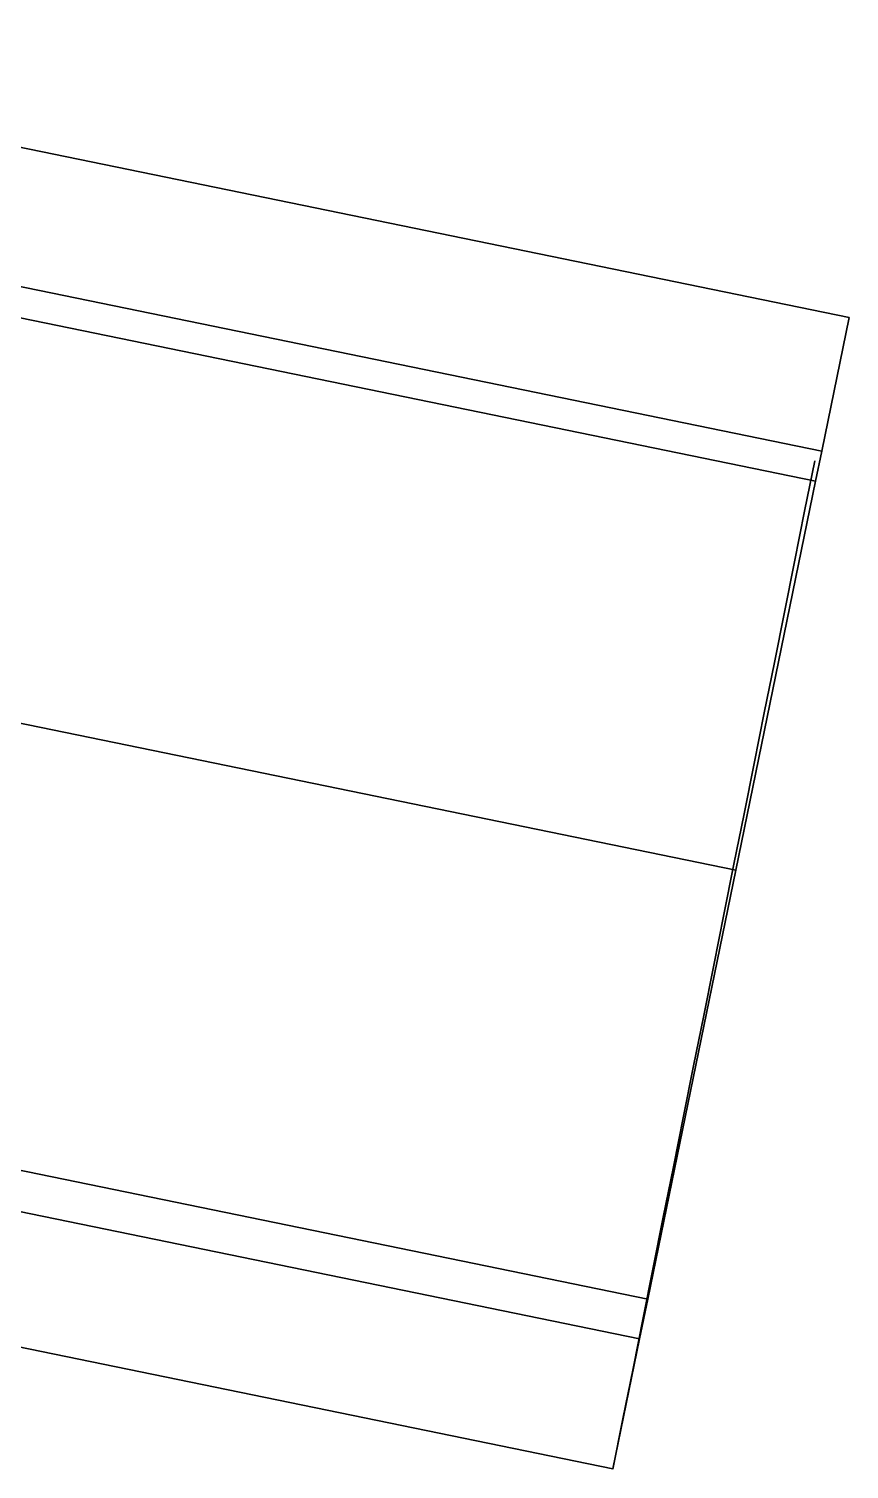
# Model space of a CAD drawing. Extents: x -0.1 to 3.43, y 1.03 to 6.74.
# Drawn here: x 1.673 to 3.434, y 3.644 to 6.736 of the extents above; entities that cross this region are included whole.
import ezdxf

# ---------------------------------------------------------------- set-up
doc = ezdxf.new("R2010")
doc.units = 0
doc.layers.add('CASSA_1', color=250, linetype='CONTINUOUS')
doc.layers.add('PLANE_1', color=250, linetype='CONTINUOUS')

msp = doc.modelspace()

# ---------------------------------------------------------------- meshes
at = {"layer": 'CASSA_1'}
mesh = msp.add_polyface(dxfattribs=at)
corners = [(-0.0886, 4.2633, -1.3605), (-0.0886, 4.2633, 2.2746), (2.9266, 3.6444, -1.3605), (2.9266, 3.6444, 2.2746), (3.434, 6.1162, -1.3605), (3.434, 6.1162, 2.2746), (0.4188, 6.7352, -1.3605), (0.4188, 6.7352, 2.2746), (-0.0886, 4.2633, 1.0277), (2.9266, 3.6444, 1.0277), (3.434, 6.1162, 1.0277), (0.4188, 6.7352, 1.0277), (-0.0886, 4.2633, -1.1558), (2.9266, 3.6444, -1.1558), (3.434, 6.1162, -1.1558), (0.4188, 6.7352, -1.1558), (0.3466, 6.3837, -1.3605), (0.3466, 6.3837, 2.2746), (3.3619, 5.7648, -1.3605), (3.3619, 5.7648, 2.2746), (0.1852, 5.5975, 0.8906), (3.3619, 5.7648, 1.0277), (0.2363, 5.8465, -0.918), (3.3619, 5.7648, -1.1558), (-0.0139, 4.6273, -1.3605), (-0.0139, 4.6273, 2.2746), (3.0013, 4.0084, -1.3605), (3.0013, 4.0084, 2.2746), (0.1475, 5.4135, 0.8906), (3.0013, 4.0084, 1.0277), (0.0963, 5.1645, -0.918), (3.0013, 4.0084, -1.1558), (-0.0886, 4.2633, 0.5984), (2.9266, 3.6444, 0.5984), (3.434, 6.1162, 0.5984), (0.4188, 6.7352, 0.5984), (0.2879, 6.0977, 0.5984), (3.3619, 5.7648, 0.5984), (0.0448, 4.9133, 0.5984), (3.0013, 4.0084, 0.5984), (-0.0886, 4.2633, -0.7499), (2.9266, 3.6444, -0.7499), (3.434, 6.1162, -0.7499), (0.4188, 6.7352, -0.7499), (0.2564, 5.9442, -0.7499), (3.3619, 5.7648, -0.7499), (0.0763, 5.0668, -0.7499), (3.0013, 4.0084, -0.7499), (0.3466, 6.3837, 0.2783), (-0.0139, 4.6273, 0.2783), (0.3466, 6.3837, -0.3803), (-0.0139, 4.6273, -0.3803), (0.3464, 6.3827, 1.0277), (-0.0137, 4.6283, 1.0277), (-0.014, 4.6271, -1.1562), (-0.0886, 4.2633, -0.982), (2.9266, 3.6444, -0.982), (3.434, 6.1162, -0.7504), (0.4189, 6.7358, -0.7504), (0.4188, 6.7352, -0.7504), (0.3468, 6.3847, -0.982), (3.3619, 5.7648, -0.982), (-0.014, 4.627, -0.982), (3.0013, 4.0084, -0.982), (3.375, 5.8289, -1.3605), (3.375, 5.8289, 2.2746), (0.3598, 6.4479, -1.3605), (0.3598, 6.4479, 2.2746), (3.375, 5.8289, 1.0277), (0.3598, 6.4479, 0.9931), (0.3598, 6.4479, 1.0277), (3.375, 5.8289, -1.1558), (0.3598, 6.4479, -0.8047), (3.375, 5.8289, 0.5984), (0.3598, 6.4479, 0.5984), (3.375, 5.8289, -0.7499), (0.3598, 6.4479, -0.7499), (3.375, 5.8289, -0.9397), (0.3598, 6.4479, -0.9404), (-0.0314, 4.5423, -1.3605), (-0.0314, 4.5423, 2.2746), (2.9839, 3.9233, -1.3605), (2.9839, 3.9233, 2.2746), (-0.0314, 4.5423, 0.9945), (-0.0314, 4.5423, 1.0277), (2.9839, 3.9233, 1.0277), (-0.0314, 4.5423, -1.1561), (2.9839, 3.9233, -1.1558), (-0.0314, 4.5423, 0.5984), (2.9839, 3.9233, 0.5984), (-0.0314, 4.5423, -0.7499), (2.9839, 3.9233, -0.7499), (-0.0314, 4.5423, -1.1156), (2.9839, 3.9233, -0.982), (0.1752, 5.5484, -1.3605), (0.1752, 5.5484, 2.2746), (3.1904, 4.9295, -1.3605), (3.1904, 4.9295, 2.2746), (0.1752, 5.5484, 0.8906), (3.1904, 4.9295, 1.0277), (0.1752, 5.5484, -0.918), (3.1904, 4.9295, -1.1558), (3.1904, 4.9295, 0.5984), (3.1904, 4.9295, -0.7499), (0.1752, 5.5484, 1.0277), (0.1752, 5.5484, -0.982), (3.1904, 4.9295, -0.982)]
mesh.append_faces([[corners[k] for k in face] for face in [(0, 12, 13, 2), (71, 14, 4, 64), (4, 14, 15, 6), (8, 83, 84, 84), (1, 80, 82, 3), (66, 16, 18, 64), (8, 1, 3, 9), (19, 65, 68, 21), (10, 5, 7, 11), (35, 11, 69, 74), (55, 40, 41, 56), (68, 10, 34, 73), (34, 10, 11, 35), (58, 72, 78, 78), (18, 96, 101, 23), (69, 11, 70, 70), (67, 7, 5, 65), (24, 79, 81, 26), (85, 9, 3, 82), (83, 28, 53, 84), (99, 21, 37, 102), (62, 24, 94, 105), (28, 98, 104, 53), (95, 17, 19, 97), (26, 81, 87, 31), (26, 96, 94, 24), (97, 19, 21, 99), (83, 8, 32, 88), (33, 9, 85, 89), (30, 54, 62, 62), (76, 43, 35, 74), (32, 8, 9, 33), (75, 45, 37, 73), (35, 43, 42, 34), (80, 25, 27, 82), (64, 18, 23, 71), (32, 40, 90, 88), (93, 56, 41, 91), (40, 32, 33, 41), (64, 4, 6, 66), (58, 15, 59, 59), (71, 23, 61, 77), (59, 15, 14, 57), (61, 23, 101, 106), (86, 54, 92, 92), (53, 25, 80, 84), (67, 17, 52, 70), (52, 17, 95, 104), (56, 13, 12, 55), (60, 16, 66, 78), (65, 5, 10, 68), (60, 22, 100, 105), (79, 0, 2, 81), (86, 12, 0, 79), (87, 13, 56, 93), (76, 44, 22, 72), (69, 20, 36, 74), (75, 42, 57, 77), (57, 42, 43, 59), (63, 47, 103, 106), (82, 27, 29, 85), (90, 40, 55, 92), (73, 37, 21, 68), (72, 22, 60, 78), (70, 52, 20, 69), (65, 19, 17, 67), (73, 34, 42, 75), (77, 57, 14, 71), (70, 11, 7, 67), (77, 61, 45, 75), (74, 36, 48, 48), (74, 48, 50, 76), (50, 44, 76, 76), (66, 6, 15, 15), (78, 66, 15, 58), (72, 59, 76, 76), (59, 43, 76, 76), (72, 58, 59, 59), (81, 2, 13, 87), (88, 38, 28, 83), (85, 29, 39, 89), (91, 47, 63, 93), (92, 55, 12, 86), (80, 1, 8, 84), (93, 63, 31, 87), (49, 38, 88, 88), (90, 46, 51, 51), (88, 90, 51, 49), (24, 62, 54, 54), (79, 24, 54, 86), (54, 30, 46, 90), (92, 54, 90, 90), (96, 26, 31, 101), (102, 39, 29, 99), (94, 16, 60, 105), (98, 20, 52, 104), (97, 27, 25, 95), (96, 18, 16, 94), (99, 29, 27, 97), (101, 31, 63, 106), (95, 25, 53, 104), (100, 30, 62, 105), (103, 45, 61, 106)]])
at = {"layer": 'PLANE_1'}
mesh = msp.add_polyface(dxfattribs=at)
corners = [(3.2949, 5.4836), (3.3166, 5.5918), (3.3166, 5.5918, -0.0938), (3.2949, 5.4836, -0.0938), (3.3166, 5.5918, -0.1876), (3.2949, 5.4836, -0.1876), (3.3166, 5.5918, -0.2814), (3.2949, 5.4836, -0.2814), (3.3166, 5.5918, -0.3752), (3.2949, 5.4836, -0.3752), (3.3166, 5.5918, -0.469), (3.2949, 5.4836, -0.469), (3.3166, 5.5918, -0.5628), (3.2949, 5.4836, -0.5628), (3.3166, 5.5918, -0.6566), (3.2949, 5.4836, -0.6566), (3.3166, 5.5918, -0.7505), (3.2949, 5.4836, -0.7505), (3.3166, 5.5918, -0.8443), (3.2949, 5.4836, -0.8443), (3.3166, 5.5918, -0.9381), (3.2949, 5.4836, -0.9381), (3.3166, 5.5918, 0.9381), (3.3383, 5.7001, 0.9381), (3.3383, 5.7001, 0.8443), (3.3166, 5.5918, 0.8443), (3.3383, 5.7001, 0.7505), (3.3166, 5.5918, 0.7505), (3.3383, 5.7001, 0.6566), (3.3166, 5.5918, 0.6566), (3.3383, 5.7001, 0.5628), (3.3166, 5.5918, 0.5628), (3.3383, 5.7001, 0.469), (3.3166, 5.5918, 0.469), (3.3383, 5.7001, 0.3752), (3.3166, 5.5918, 0.3752), (3.3383, 5.7001, 0.2814), (3.3166, 5.5918, 0.2814), (3.3383, 5.7001, 0.1876), (3.3166, 5.5918, 0.1876), (3.3383, 5.7001, 0.0938), (3.3166, 5.5918, 0.0938), (3.3383, 5.7001), (3.3383, 5.7001, -0.0938), (3.3383, 5.7001, -0.1876), (3.3383, 5.7001, -0.2814), (3.3383, 5.7001, -0.3752), (3.3383, 5.7001, -0.469), (3.3383, 5.7001, -0.5628), (3.3383, 5.7001, -0.6566), (3.3383, 5.7001, -0.7505), (3.3383, 5.7001, -0.8443), (3.3383, 5.7001, -0.9381), (3.3599, 5.8083, 0.9381), (3.3599, 5.8083, 0.8443), (3.3599, 5.8083, 0.7505), (3.3599, 5.8083, 0.6566), (3.3599, 5.8083, 0.5628), (3.3599, 5.8083, 0.469), (3.3599, 5.8083, 0.3752), (3.3599, 5.8083, 0.2814), (3.3599, 5.8083, 0.1876), (3.3599, 5.8083, 0.0938), (3.3599, 5.8083), (3.3599, 5.8083, -0.0938), (3.3599, 5.8083, -0.1876), (3.3599, 5.8083, -0.2814), (3.3599, 5.8083, -0.3752), (3.3599, 5.8083, -0.469), (3.3599, 5.8083, -0.5628), (3.3599, 5.8083, -0.6566), (3.3599, 5.8083, -0.7505), (3.3599, 5.8083, -0.8443), (3.3599, 5.8083, -0.9381)]
mesh.append_faces([[corners[k] for k in face] for face in [(0, 1, 2, 3), (3, 2, 4, 5), (5, 4, 6, 7), (7, 6, 8, 9), (9, 8, 10, 11), (11, 10, 12, 13), (13, 12, 14, 15), (15, 14, 16, 17), (17, 16, 18, 19), (19, 18, 20, 21), (22, 23, 24, 25), (25, 24, 26, 27), (27, 26, 28, 29), (29, 28, 30, 31), (31, 30, 32, 33), (33, 32, 34, 35), (35, 34, 36, 37), (37, 36, 38, 39), (39, 38, 40, 41), (41, 40, 42, 1), (1, 42, 43, 2), (2, 43, 44, 4), (4, 44, 45, 6), (6, 45, 46, 8), (8, 46, 47, 10), (10, 47, 48, 12), (12, 48, 49, 14), (14, 49, 50, 16), (16, 50, 51, 18), (18, 51, 52, 20), (23, 53, 54, 24), (24, 54, 55, 26), (26, 55, 56, 28), (28, 56, 57, 30), (30, 57, 58, 32), (32, 58, 59, 34), (34, 59, 60, 36), (36, 60, 61, 38), (38, 61, 62, 40), (40, 62, 63, 42), (42, 63, 64, 43), (43, 64, 65, 44), (44, 65, 66, 45), (45, 66, 67, 46), (46, 67, 68, 47), (47, 68, 69, 48), (48, 69, 70, 49), (49, 70, 71, 50), (50, 71, 72, 51), (51, 72, 73, 52)]])
mesh = msp.add_polyface(dxfattribs=at)
corners = [(3.2516, 5.2671, 0.9381), (3.2733, 5.3753, 0.9381), (3.2733, 5.3753, 0.8443), (3.2516, 5.2671, 0.8443), (3.2733, 5.3753, 0.7505), (3.2516, 5.2671, 0.7505), (3.2733, 5.3753, 0.6566), (3.2516, 5.2671, 0.6566), (3.2733, 5.3753, 0.5628), (3.2516, 5.2671, 0.5628), (3.2733, 5.3753, 0.469), (3.2516, 5.2671, 0.469), (3.2733, 5.3753, 0.3752), (3.2516, 5.2671, 0.3752), (3.2733, 5.3753, 0.2814), (3.2516, 5.2671, 0.2814), (3.2733, 5.3753, 0.1876), (3.2516, 5.2671, 0.1876), (3.2733, 5.3753, 0.0938), (3.2516, 5.2671, 0.0938), (3.2733, 5.3753), (3.2516, 5.2671), (3.2733, 5.3753, -0.0938), (3.2516, 5.2671, -0.0938), (3.2733, 5.3753, -0.1876), (3.2516, 5.2671, -0.1876), (3.2733, 5.3753, -0.2814), (3.2516, 5.2671, -0.2814), (3.2733, 5.3753, -0.3752), (3.2516, 5.2671, -0.3752), (3.2733, 5.3753, -0.469), (3.2516, 5.2671, -0.469), (3.2733, 5.3753, -0.5628), (3.2516, 5.2671, -0.5628), (3.2733, 5.3753, -0.6566), (3.2516, 5.2671, -0.6566), (3.2733, 5.3753, -0.7505), (3.2516, 5.2671, -0.7505), (3.2733, 5.3753, -0.8443), (3.2516, 5.2671, -0.8443), (3.2733, 5.3753, -0.9381), (3.2516, 5.2671, -0.9381), (3.2949, 5.4836, 0.9381), (3.2949, 5.4836, 0.8443), (3.2949, 5.4836, 0.7505), (3.2949, 5.4836, 0.6566), (3.2949, 5.4836, 0.5628), (3.2949, 5.4836, 0.469), (3.2949, 5.4836, 0.3752), (3.2949, 5.4836, 0.2814), (3.2949, 5.4836, 0.1876), (3.2949, 5.4836, 0.0938), (3.2949, 5.4836), (3.2949, 5.4836, -0.0938), (3.2949, 5.4836, -0.1876), (3.2949, 5.4836, -0.2814), (3.2949, 5.4836, -0.3752), (3.2949, 5.4836, -0.469), (3.2949, 5.4836, -0.5628), (3.2949, 5.4836, -0.6566), (3.2949, 5.4836, -0.7505), (3.2949, 5.4836, -0.8443), (3.2949, 5.4836, -0.9381), (3.3166, 5.5918, 0.9381), (3.3166, 5.5918, 0.8443), (3.3166, 5.5918, 0.7505), (3.3166, 5.5918, 0.6566), (3.3166, 5.5918, 0.5628), (3.3166, 5.5918, 0.469), (3.3166, 5.5918, 0.3752), (3.3166, 5.5918, 0.2814), (3.3166, 5.5918, 0.1876), (3.3166, 5.5918, 0.0938), (3.3166, 5.5918)]
mesh.append_faces([[corners[k] for k in face] for face in [(0, 1, 2, 3), (3, 2, 4, 5), (5, 4, 6, 7), (7, 6, 8, 9), (9, 8, 10, 11), (11, 10, 12, 13), (13, 12, 14, 15), (15, 14, 16, 17), (17, 16, 18, 19), (19, 18, 20, 21), (21, 20, 22, 23), (23, 22, 24, 25), (25, 24, 26, 27), (27, 26, 28, 29), (29, 28, 30, 31), (31, 30, 32, 33), (33, 32, 34, 35), (35, 34, 36, 37), (37, 36, 38, 39), (39, 38, 40, 41), (1, 42, 43, 2), (2, 43, 44, 4), (4, 44, 45, 6), (6, 45, 46, 8), (8, 46, 47, 10), (10, 47, 48, 12), (12, 48, 49, 14), (14, 49, 50, 16), (16, 50, 51, 18), (18, 51, 52, 20), (20, 52, 53, 22), (22, 53, 54, 24), (24, 54, 55, 26), (26, 55, 56, 28), (28, 56, 57, 30), (30, 57, 58, 32), (32, 58, 59, 34), (34, 59, 60, 36), (36, 60, 61, 38), (38, 61, 62, 40), (42, 63, 64, 43), (43, 64, 65, 44), (44, 65, 66, 45), (45, 66, 67, 46), (46, 67, 68, 47), (47, 68, 69, 48), (48, 69, 70, 49), (49, 70, 71, 50), (50, 71, 72, 51), (51, 72, 73, 52)]])
mesh = msp.add_polyface(dxfattribs=at)
corners = [(3.1866, 4.9424), (3.2083, 5.0506), (3.2083, 5.0506, -0.0938), (3.1866, 4.9424, -0.0938), (3.2083, 5.0506, -0.1876), (3.1866, 4.9424, -0.1876), (3.2083, 5.0506, -0.2814), (3.1866, 4.9424, -0.2814), (3.2083, 5.0506, -0.3752), (3.1866, 4.9424, -0.3752), (3.2083, 5.0506, -0.469), (3.1866, 4.9424, -0.469), (3.2083, 5.0506, -0.5628), (3.1866, 4.9424, -0.5628), (3.2083, 5.0506, -0.6566), (3.1866, 4.9424, -0.6566), (3.2083, 5.0506, -0.7505), (3.1866, 4.9424, -0.7505), (3.2083, 5.0506, -0.8443), (3.1866, 4.9424, -0.8443), (3.2083, 5.0506, -0.9381), (3.1866, 4.9424, -0.9381), (3.2083, 5.0506, 0.9381), (3.2299, 5.1589, 0.9381), (3.2299, 5.1589, 0.8443), (3.2083, 5.0506, 0.8443), (3.2299, 5.1589, 0.7505), (3.2083, 5.0506, 0.7505), (3.2299, 5.1589, 0.6566), (3.2083, 5.0506, 0.6566), (3.2299, 5.1589, 0.5628), (3.2083, 5.0506, 0.5628), (3.2299, 5.1589, 0.469), (3.2083, 5.0506, 0.469), (3.2299, 5.1589, 0.3752), (3.2083, 5.0506, 0.3752), (3.2299, 5.1589, 0.2814), (3.2083, 5.0506, 0.2814), (3.2299, 5.1589, 0.1876), (3.2083, 5.0506, 0.1876), (3.2299, 5.1589, 0.0938), (3.2083, 5.0506, 0.0938), (3.2299, 5.1589), (3.2299, 5.1589, -0.0938), (3.2299, 5.1589, -0.1876), (3.2299, 5.1589, -0.2814), (3.2299, 5.1589, -0.3752), (3.2299, 5.1589, -0.469), (3.2299, 5.1589, -0.5628), (3.2299, 5.1589, -0.6566), (3.2299, 5.1589, -0.7505), (3.2299, 5.1589, -0.8443), (3.2299, 5.1589, -0.9381), (3.2516, 5.2671, 0.9381), (3.2516, 5.2671, 0.8443), (3.2516, 5.2671, 0.7505), (3.2516, 5.2671, 0.6566), (3.2516, 5.2671, 0.5628), (3.2516, 5.2671, 0.469), (3.2516, 5.2671, 0.3752), (3.2516, 5.2671, 0.2814), (3.2516, 5.2671, 0.1876), (3.2516, 5.2671, 0.0938), (3.2516, 5.2671), (3.2516, 5.2671, -0.0938), (3.2516, 5.2671, -0.1876), (3.2516, 5.2671, -0.2814), (3.2516, 5.2671, -0.3752), (3.2516, 5.2671, -0.469), (3.2516, 5.2671, -0.5628), (3.2516, 5.2671, -0.6566), (3.2516, 5.2671, -0.7505), (3.2516, 5.2671, -0.8443), (3.2516, 5.2671, -0.9381)]
mesh.append_faces([[corners[k] for k in face] for face in [(0, 1, 2, 3), (3, 2, 4, 5), (5, 4, 6, 7), (7, 6, 8, 9), (9, 8, 10, 11), (11, 10, 12, 13), (13, 12, 14, 15), (15, 14, 16, 17), (17, 16, 18, 19), (19, 18, 20, 21), (22, 23, 24, 25), (25, 24, 26, 27), (27, 26, 28, 29), (29, 28, 30, 31), (31, 30, 32, 33), (33, 32, 34, 35), (35, 34, 36, 37), (37, 36, 38, 39), (39, 38, 40, 41), (41, 40, 42, 1), (1, 42, 43, 2), (2, 43, 44, 4), (4, 44, 45, 6), (6, 45, 46, 8), (8, 46, 47, 10), (10, 47, 48, 12), (12, 48, 49, 14), (14, 49, 50, 16), (16, 50, 51, 18), (18, 51, 52, 20), (23, 53, 54, 24), (24, 54, 55, 26), (26, 55, 56, 28), (28, 56, 57, 30), (30, 57, 58, 32), (32, 58, 59, 34), (34, 59, 60, 36), (36, 60, 61, 38), (38, 61, 62, 40), (40, 62, 63, 42), (42, 63, 64, 43), (43, 64, 65, 44), (44, 65, 66, 45), (45, 66, 67, 46), (46, 67, 68, 47), (47, 68, 69, 48), (48, 69, 70, 49), (49, 70, 71, 50), (50, 71, 72, 51), (51, 72, 73, 52)]])
mesh = msp.add_polyface(dxfattribs=at)
corners = [(3.1432, 4.7259, 0.9381), (3.1649, 4.8342, 0.9381), (3.1649, 4.8342, 0.8443), (3.1432, 4.7259, 0.8443), (3.1649, 4.8342, 0.7505), (3.1432, 4.7259, 0.7505), (3.1649, 4.8342, 0.6566), (3.1432, 4.7259, 0.6566), (3.1649, 4.8342, 0.5628), (3.1432, 4.7259, 0.5628), (3.1649, 4.8342, 0.469), (3.1432, 4.7259, 0.469), (3.1649, 4.8342, 0.3752), (3.1432, 4.7259, 0.3752), (3.1649, 4.8342, 0.2814), (3.1432, 4.7259, 0.2814), (3.1649, 4.8342, 0.1876), (3.1432, 4.7259, 0.1876), (3.1649, 4.8342, 0.0938), (3.1432, 4.7259, 0.0938), (3.1649, 4.8342), (3.1432, 4.7259), (3.1649, 4.8342, -0.0938), (3.1432, 4.7259, -0.0938), (3.1649, 4.8342, -0.1876), (3.1432, 4.7259, -0.1876), (3.1649, 4.8342, -0.2814), (3.1432, 4.7259, -0.2814), (3.1649, 4.8342, -0.3752), (3.1432, 4.7259, -0.3752), (3.1649, 4.8342, -0.469), (3.1432, 4.7259, -0.469), (3.1649, 4.8342, -0.5628), (3.1432, 4.7259, -0.5628), (3.1649, 4.8342, -0.6566), (3.1432, 4.7259, -0.6566), (3.1649, 4.8342, -0.7505), (3.1432, 4.7259, -0.7505), (3.1649, 4.8342, -0.8443), (3.1432, 4.7259, -0.8443), (3.1649, 4.8342, -0.9381), (3.1432, 4.7259, -0.9381), (3.1866, 4.9424, 0.9381), (3.1866, 4.9424, 0.8443), (3.1866, 4.9424, 0.7505), (3.1866, 4.9424, 0.6566), (3.1866, 4.9424, 0.5628), (3.1866, 4.9424, 0.469), (3.1866, 4.9424, 0.3752), (3.1866, 4.9424, 0.2814), (3.1866, 4.9424, 0.1876), (3.1866, 4.9424, 0.0938), (3.1866, 4.9424), (3.1866, 4.9424, -0.0938), (3.1866, 4.9424, -0.1876), (3.1866, 4.9424, -0.2814), (3.1866, 4.9424, -0.3752), (3.1866, 4.9424, -0.469), (3.1866, 4.9424, -0.5628), (3.1866, 4.9424, -0.6566), (3.1866, 4.9424, -0.7505), (3.1866, 4.9424, -0.8443), (3.1866, 4.9424, -0.9381), (3.2083, 5.0506, 0.9381), (3.2083, 5.0506, 0.8443), (3.2083, 5.0506, 0.7505), (3.2083, 5.0506, 0.6566), (3.2083, 5.0506, 0.5628), (3.2083, 5.0506, 0.469), (3.2083, 5.0506, 0.3752), (3.2083, 5.0506, 0.2814), (3.2083, 5.0506, 0.1876), (3.2083, 5.0506, 0.0938), (3.2083, 5.0506)]
mesh.append_faces([[corners[k] for k in face] for face in [(0, 1, 2, 3), (3, 2, 4, 5), (5, 4, 6, 7), (7, 6, 8, 9), (9, 8, 10, 11), (11, 10, 12, 13), (13, 12, 14, 15), (15, 14, 16, 17), (17, 16, 18, 19), (19, 18, 20, 21), (21, 20, 22, 23), (23, 22, 24, 25), (25, 24, 26, 27), (27, 26, 28, 29), (29, 28, 30, 31), (31, 30, 32, 33), (33, 32, 34, 35), (35, 34, 36, 37), (37, 36, 38, 39), (39, 38, 40, 41), (1, 42, 43, 2), (2, 43, 44, 4), (4, 44, 45, 6), (6, 45, 46, 8), (8, 46, 47, 10), (10, 47, 48, 12), (12, 48, 49, 14), (14, 49, 50, 16), (16, 50, 51, 18), (18, 51, 52, 20), (20, 52, 53, 22), (22, 53, 54, 24), (24, 54, 55, 26), (26, 55, 56, 28), (28, 56, 57, 30), (30, 57, 58, 32), (32, 58, 59, 34), (34, 59, 60, 36), (36, 60, 61, 38), (38, 61, 62, 40), (42, 63, 64, 43), (43, 64, 65, 44), (44, 65, 66, 45), (45, 66, 67, 46), (46, 67, 68, 47), (47, 68, 69, 48), (48, 69, 70, 49), (49, 70, 71, 50), (50, 71, 72, 51), (51, 72, 73, 52)]])
mesh = msp.add_polyface(dxfattribs=at)
corners = [(3.0782, 4.4012), (3.0999, 4.5095), (3.0999, 4.5095, -0.0938), (3.0782, 4.4012, -0.0938), (3.0999, 4.5095, -0.1876), (3.0782, 4.4012, -0.1876), (3.0999, 4.5095, -0.2814), (3.0782, 4.4012, -0.2814), (3.0999, 4.5095, -0.3752), (3.0782, 4.4012, -0.3752), (3.0999, 4.5095, -0.469), (3.0782, 4.4012, -0.469), (3.0999, 4.5095, -0.5628), (3.0782, 4.4012, -0.5628), (3.0999, 4.5095, -0.6566), (3.0782, 4.4012, -0.6566), (3.0999, 4.5095, -0.7505), (3.0782, 4.4012, -0.7505), (3.0999, 4.5095, -0.8443), (3.0782, 4.4012, -0.8443), (3.0999, 4.5095, -0.9381), (3.0782, 4.4012, -0.9381), (3.0999, 4.5095, 0.9381), (3.1216, 4.6177, 0.9381), (3.1216, 4.6177, 0.8443), (3.0999, 4.5095, 0.8443), (3.1216, 4.6177, 0.7505), (3.0999, 4.5095, 0.7505), (3.1216, 4.6177, 0.6566), (3.0999, 4.5095, 0.6566), (3.1216, 4.6177, 0.5628), (3.0999, 4.5095, 0.5628), (3.1216, 4.6177, 0.469), (3.0999, 4.5095, 0.469), (3.1216, 4.6177, 0.3752), (3.0999, 4.5095, 0.3752), (3.1216, 4.6177, 0.2814), (3.0999, 4.5095, 0.2814), (3.1216, 4.6177, 0.1876), (3.0999, 4.5095, 0.1876), (3.1216, 4.6177, 0.0938), (3.0999, 4.5095, 0.0938), (3.1216, 4.6177), (3.1216, 4.6177, -0.0938), (3.1216, 4.6177, -0.1876), (3.1216, 4.6177, -0.2814), (3.1216, 4.6177, -0.3752), (3.1216, 4.6177, -0.469), (3.1216, 4.6177, -0.5628), (3.1216, 4.6177, -0.6566), (3.1216, 4.6177, -0.7505), (3.1216, 4.6177, -0.8443), (3.1216, 4.6177, -0.9381), (3.1432, 4.7259, 0.9381), (3.1432, 4.7259, 0.8443), (3.1432, 4.7259, 0.7505), (3.1432, 4.7259, 0.6566), (3.1432, 4.7259, 0.5628), (3.1432, 4.7259, 0.469), (3.1432, 4.7259, 0.3752), (3.1432, 4.7259, 0.2814), (3.1432, 4.7259, 0.1876), (3.1432, 4.7259, 0.0938), (3.1432, 4.7259), (3.1432, 4.7259, -0.0938), (3.1432, 4.7259, -0.1876), (3.1432, 4.7259, -0.2814), (3.1432, 4.7259, -0.3752), (3.1432, 4.7259, -0.469), (3.1432, 4.7259, -0.5628), (3.1432, 4.7259, -0.6566), (3.1432, 4.7259, -0.7505), (3.1432, 4.7259, -0.8443), (3.1432, 4.7259, -0.9381)]
mesh.append_faces([[corners[k] for k in face] for face in [(0, 1, 2, 3), (3, 2, 4, 5), (5, 4, 6, 7), (7, 6, 8, 9), (9, 8, 10, 11), (11, 10, 12, 13), (13, 12, 14, 15), (15, 14, 16, 17), (17, 16, 18, 19), (19, 18, 20, 21), (22, 23, 24, 25), (25, 24, 26, 27), (27, 26, 28, 29), (29, 28, 30, 31), (31, 30, 32, 33), (33, 32, 34, 35), (35, 34, 36, 37), (37, 36, 38, 39), (39, 38, 40, 41), (41, 40, 42, 1), (1, 42, 43, 2), (2, 43, 44, 4), (4, 44, 45, 6), (6, 45, 46, 8), (8, 46, 47, 10), (10, 47, 48, 12), (12, 48, 49, 14), (14, 49, 50, 16), (16, 50, 51, 18), (18, 51, 52, 20), (23, 53, 54, 24), (24, 54, 55, 26), (26, 55, 56, 28), (28, 56, 57, 30), (30, 57, 58, 32), (32, 58, 59, 34), (34, 59, 60, 36), (36, 60, 61, 38), (38, 61, 62, 40), (40, 62, 63, 42), (42, 63, 64, 43), (43, 64, 65, 44), (44, 65, 66, 45), (45, 66, 67, 46), (46, 67, 68, 47), (47, 68, 69, 48), (48, 69, 70, 49), (49, 70, 71, 50), (50, 71, 72, 51), (51, 72, 73, 52)]])
mesh = msp.add_polyface(dxfattribs=at)
corners = [(3.0349, 4.1847, 0.9381), (3.0566, 4.293, 0.9381), (3.0566, 4.293, 0.8443), (3.0349, 4.1847, 0.8443), (3.0566, 4.293, 0.7505), (3.0349, 4.1847, 0.7505), (3.0566, 4.293, 0.6566), (3.0349, 4.1847, 0.6566), (3.0566, 4.293, 0.5628), (3.0349, 4.1847, 0.5628), (3.0566, 4.293, 0.469), (3.0349, 4.1847, 0.469), (3.0566, 4.293, 0.3752), (3.0349, 4.1847, 0.3752), (3.0566, 4.293, 0.2814), (3.0349, 4.1847, 0.2814), (3.0566, 4.293, 0.1876), (3.0349, 4.1847, 0.1876), (3.0566, 4.293, 0.0938), (3.0349, 4.1847, 0.0938), (3.0566, 4.293), (3.0349, 4.1847), (3.0566, 4.293, -0.0938), (3.0349, 4.1847, -0.0938), (3.0566, 4.293, -0.1876), (3.0349, 4.1847, -0.1876), (3.0566, 4.293, -0.2814), (3.0349, 4.1847, -0.2814), (3.0566, 4.293, -0.3752), (3.0349, 4.1847, -0.3752), (3.0566, 4.293, -0.469), (3.0349, 4.1847, -0.469), (3.0566, 4.293, -0.5628), (3.0349, 4.1847, -0.5628), (3.0566, 4.293, -0.6566), (3.0349, 4.1847, -0.6566), (3.0566, 4.293, -0.7505), (3.0349, 4.1847, -0.7505), (3.0566, 4.293, -0.8443), (3.0349, 4.1847, -0.8443), (3.0566, 4.293, -0.9381), (3.0349, 4.1847, -0.9381), (3.0782, 4.4012, 0.9381), (3.0782, 4.4012, 0.8443), (3.0782, 4.4012, 0.7505), (3.0782, 4.4012, 0.6566), (3.0782, 4.4012, 0.5628), (3.0782, 4.4012, 0.469), (3.0782, 4.4012, 0.3752), (3.0782, 4.4012, 0.2814), (3.0782, 4.4012, 0.1876), (3.0782, 4.4012, 0.0938), (3.0782, 4.4012), (3.0782, 4.4012, -0.0938), (3.0782, 4.4012, -0.1876), (3.0782, 4.4012, -0.2814), (3.0782, 4.4012, -0.3752), (3.0782, 4.4012, -0.469), (3.0782, 4.4012, -0.5628), (3.0782, 4.4012, -0.6566), (3.0782, 4.4012, -0.7505), (3.0782, 4.4012, -0.8443), (3.0782, 4.4012, -0.9381), (3.0999, 4.5095, 0.9381), (3.0999, 4.5095, 0.8443), (3.0999, 4.5095, 0.7505), (3.0999, 4.5095, 0.6566), (3.0999, 4.5095, 0.5628), (3.0999, 4.5095, 0.469), (3.0999, 4.5095, 0.3752), (3.0999, 4.5095, 0.2814), (3.0999, 4.5095, 0.1876), (3.0999, 4.5095, 0.0938), (3.0999, 4.5095)]
mesh.append_faces([[corners[k] for k in face] for face in [(0, 1, 2, 3), (3, 2, 4, 5), (5, 4, 6, 7), (7, 6, 8, 9), (9, 8, 10, 11), (11, 10, 12, 13), (13, 12, 14, 15), (15, 14, 16, 17), (17, 16, 18, 19), (19, 18, 20, 21), (21, 20, 22, 23), (23, 22, 24, 25), (25, 24, 26, 27), (27, 26, 28, 29), (29, 28, 30, 31), (31, 30, 32, 33), (33, 32, 34, 35), (35, 34, 36, 37), (37, 36, 38, 39), (39, 38, 40, 41), (1, 42, 43, 2), (2, 43, 44, 4), (4, 44, 45, 6), (6, 45, 46, 8), (8, 46, 47, 10), (10, 47, 48, 12), (12, 48, 49, 14), (14, 49, 50, 16), (16, 50, 51, 18), (18, 51, 52, 20), (20, 52, 53, 22), (22, 53, 54, 24), (24, 54, 55, 26), (26, 55, 56, 28), (28, 56, 57, 30), (30, 57, 58, 32), (32, 58, 59, 34), (34, 59, 60, 36), (36, 60, 61, 38), (38, 61, 62, 40), (42, 63, 64, 43), (43, 64, 65, 44), (44, 65, 66, 45), (45, 66, 67, 46), (46, 67, 68, 47), (47, 68, 69, 48), (48, 69, 70, 49), (49, 70, 71, 50), (50, 71, 72, 51), (51, 72, 73, 52)]])
mesh = msp.add_polyface(dxfattribs=at)
corners = [(2.9699, 3.86), (2.9915, 3.9683), (2.9915, 3.9683, -0.0938), (2.9699, 3.86, -0.0938), (2.9915, 3.9683, -0.1876), (2.9699, 3.86, -0.1876), (2.9915, 3.9683, -0.2814), (2.9699, 3.86, -0.2814), (2.9915, 3.9683, -0.3752), (2.9699, 3.86, -0.3752), (2.9915, 3.9683, -0.469), (2.9699, 3.86, -0.469), (2.9915, 3.9683, -0.5628), (2.9699, 3.86, -0.5628), (2.9915, 3.9683, -0.6566), (2.9699, 3.86, -0.6566), (2.9915, 3.9683, -0.7505), (2.9699, 3.86, -0.7505), (2.9915, 3.9683, -0.8443), (2.9699, 3.86, -0.8443), (2.9915, 3.9683, -0.9381), (2.9699, 3.86, -0.9381), (2.9915, 3.9683, 0.9381), (3.0132, 4.0765, 0.9381), (3.0132, 4.0765, 0.8443), (2.9915, 3.9683, 0.8443), (3.0132, 4.0765, 0.7505), (2.9915, 3.9683, 0.7505), (3.0132, 4.0765, 0.6566), (2.9915, 3.9683, 0.6566), (3.0132, 4.0765, 0.5628), (2.9915, 3.9683, 0.5628), (3.0132, 4.0765, 0.469), (2.9915, 3.9683, 0.469), (3.0132, 4.0765, 0.3752), (2.9915, 3.9683, 0.3752), (3.0132, 4.0765, 0.2814), (2.9915, 3.9683, 0.2814), (3.0132, 4.0765, 0.1876), (2.9915, 3.9683, 0.1876), (3.0132, 4.0765, 0.0938), (2.9915, 3.9683, 0.0938), (3.0132, 4.0765), (3.0132, 4.0765, -0.0938), (3.0132, 4.0765, -0.1876), (3.0132, 4.0765, -0.2814), (3.0132, 4.0765, -0.3752), (3.0132, 4.0765, -0.469), (3.0132, 4.0765, -0.5628), (3.0132, 4.0765, -0.6566), (3.0132, 4.0765, -0.7505), (3.0132, 4.0765, -0.8443), (3.0132, 4.0765, -0.9381), (3.0349, 4.1847, 0.9381), (3.0349, 4.1847, 0.8443), (3.0349, 4.1847, 0.7505), (3.0349, 4.1847, 0.6566), (3.0349, 4.1847, 0.5628), (3.0349, 4.1847, 0.469), (3.0349, 4.1847, 0.3752), (3.0349, 4.1847, 0.2814), (3.0349, 4.1847, 0.1876), (3.0349, 4.1847, 0.0938), (3.0349, 4.1847), (3.0349, 4.1847, -0.0938), (3.0349, 4.1847, -0.1876), (3.0349, 4.1847, -0.2814), (3.0349, 4.1847, -0.3752), (3.0349, 4.1847, -0.469), (3.0349, 4.1847, -0.5628), (3.0349, 4.1847, -0.6566), (3.0349, 4.1847, -0.7505), (3.0349, 4.1847, -0.8443), (3.0349, 4.1847, -0.9381)]
mesh.append_faces([[corners[k] for k in face] for face in [(0, 1, 2, 3), (3, 2, 4, 5), (5, 4, 6, 7), (7, 6, 8, 9), (9, 8, 10, 11), (11, 10, 12, 13), (13, 12, 14, 15), (15, 14, 16, 17), (17, 16, 18, 19), (19, 18, 20, 21), (22, 23, 24, 25), (25, 24, 26, 27), (27, 26, 28, 29), (29, 28, 30, 31), (31, 30, 32, 33), (33, 32, 34, 35), (35, 34, 36, 37), (37, 36, 38, 39), (39, 38, 40, 41), (41, 40, 42, 1), (1, 42, 43, 2), (2, 43, 44, 4), (4, 44, 45, 6), (6, 45, 46, 8), (8, 46, 47, 10), (10, 47, 48, 12), (12, 48, 49, 14), (14, 49, 50, 16), (16, 50, 51, 18), (18, 51, 52, 20), (23, 53, 54, 24), (24, 54, 55, 26), (26, 55, 56, 28), (28, 56, 57, 30), (30, 57, 58, 32), (32, 58, 59, 34), (34, 59, 60, 36), (36, 60, 61, 38), (38, 61, 62, 40), (40, 62, 63, 42), (42, 63, 64, 43), (43, 64, 65, 44), (44, 65, 66, 45), (45, 66, 67, 46), (46, 67, 68, 47), (47, 68, 69, 48), (48, 69, 70, 49), (49, 70, 71, 50), (50, 71, 72, 51), (51, 72, 73, 52)]])
mesh = msp.add_polyface(dxfattribs=at)
corners = [(2.9265, 3.6436, 0.9381), (2.9482, 3.7518, 0.9381), (2.9482, 3.7518, 0.8443), (2.9265, 3.6436, 0.8443), (2.9482, 3.7518, 0.7505), (2.9265, 3.6436, 0.7505), (2.9482, 3.7518, 0.6566), (2.9265, 3.6436, 0.6566), (2.9482, 3.7518, 0.5628), (2.9265, 3.6436, 0.5628), (2.9482, 3.7518, 0.469), (2.9265, 3.6436, 0.469), (2.9482, 3.7518, 0.3752), (2.9265, 3.6436, 0.3752), (2.9482, 3.7518, 0.2814), (2.9265, 3.6436, 0.2814), (2.9482, 3.7518, 0.1876), (2.9265, 3.6436, 0.1876), (2.9482, 3.7518, 0.0938), (2.9265, 3.6436, 0.0938), (2.9482, 3.7518), (2.9265, 3.6436), (2.9482, 3.7518, -0.0938), (2.9265, 3.6436, -0.0938), (2.9482, 3.7518, -0.1876), (2.9265, 3.6436, -0.1876), (2.9482, 3.7518, -0.2814), (2.9265, 3.6436, -0.2814), (2.9482, 3.7518, -0.3752), (2.9265, 3.6436, -0.3752), (2.9482, 3.7518, -0.469), (2.9265, 3.6436, -0.469), (2.9482, 3.7518, -0.5628), (2.9265, 3.6436, -0.5628), (2.9482, 3.7518, -0.6566), (2.9265, 3.6436, -0.6566), (2.9482, 3.7518, -0.7505), (2.9265, 3.6436, -0.7505), (2.9482, 3.7518, -0.8443), (2.9265, 3.6436, -0.8443), (2.9482, 3.7518, -0.9381), (2.9265, 3.6436, -0.9381), (2.9699, 3.86, 0.9381), (2.9699, 3.86, 0.8443), (2.9699, 3.86, 0.7505), (2.9699, 3.86, 0.6566), (2.9699, 3.86, 0.5628), (2.9699, 3.86, 0.469), (2.9699, 3.86, 0.3752), (2.9699, 3.86, 0.2814), (2.9699, 3.86, 0.1876), (2.9699, 3.86, 0.0938), (2.9699, 3.86), (2.9699, 3.86, -0.0938), (2.9699, 3.86, -0.1876), (2.9699, 3.86, -0.2814), (2.9699, 3.86, -0.3752), (2.9699, 3.86, -0.469), (2.9699, 3.86, -0.5628), (2.9699, 3.86, -0.6566), (2.9699, 3.86, -0.7505), (2.9699, 3.86, -0.8443), (2.9699, 3.86, -0.9381), (2.9915, 3.9683, 0.9381), (2.9915, 3.9683, 0.8443), (2.9915, 3.9683, 0.7505), (2.9915, 3.9683, 0.6566), (2.9915, 3.9683, 0.5628), (2.9915, 3.9683, 0.469), (2.9915, 3.9683, 0.3752), (2.9915, 3.9683, 0.2814), (2.9915, 3.9683, 0.1876), (2.9915, 3.9683, 0.0938), (2.9915, 3.9683)]
mesh.append_faces([[corners[k] for k in face] for face in [(0, 1, 2, 3), (3, 2, 4, 5), (5, 4, 6, 7), (7, 6, 8, 9), (9, 8, 10, 11), (11, 10, 12, 13), (13, 12, 14, 15), (15, 14, 16, 17), (17, 16, 18, 19), (19, 18, 20, 21), (21, 20, 22, 23), (23, 22, 24, 25), (25, 24, 26, 27), (27, 26, 28, 29), (29, 28, 30, 31), (31, 30, 32, 33), (33, 32, 34, 35), (35, 34, 36, 37), (37, 36, 38, 39), (39, 38, 40, 41), (1, 42, 43, 2), (2, 43, 44, 4), (4, 44, 45, 6), (6, 45, 46, 8), (8, 46, 47, 10), (10, 47, 48, 12), (12, 48, 49, 14), (14, 49, 50, 16), (16, 50, 51, 18), (18, 51, 52, 20), (20, 52, 53, 22), (22, 53, 54, 24), (24, 54, 55, 26), (26, 55, 56, 28), (28, 56, 57, 30), (30, 57, 58, 32), (32, 58, 59, 34), (34, 59, 60, 36), (36, 60, 61, 38), (38, 61, 62, 40), (42, 63, 64, 43), (43, 64, 65, 44), (44, 65, 66, 45), (45, 66, 67, 46), (46, 67, 68, 47), (47, 68, 69, 48), (48, 69, 70, 49), (49, 70, 71, 50), (50, 71, 72, 51), (51, 72, 73, 52)]])

doc.saveas('drawing.dxf')
